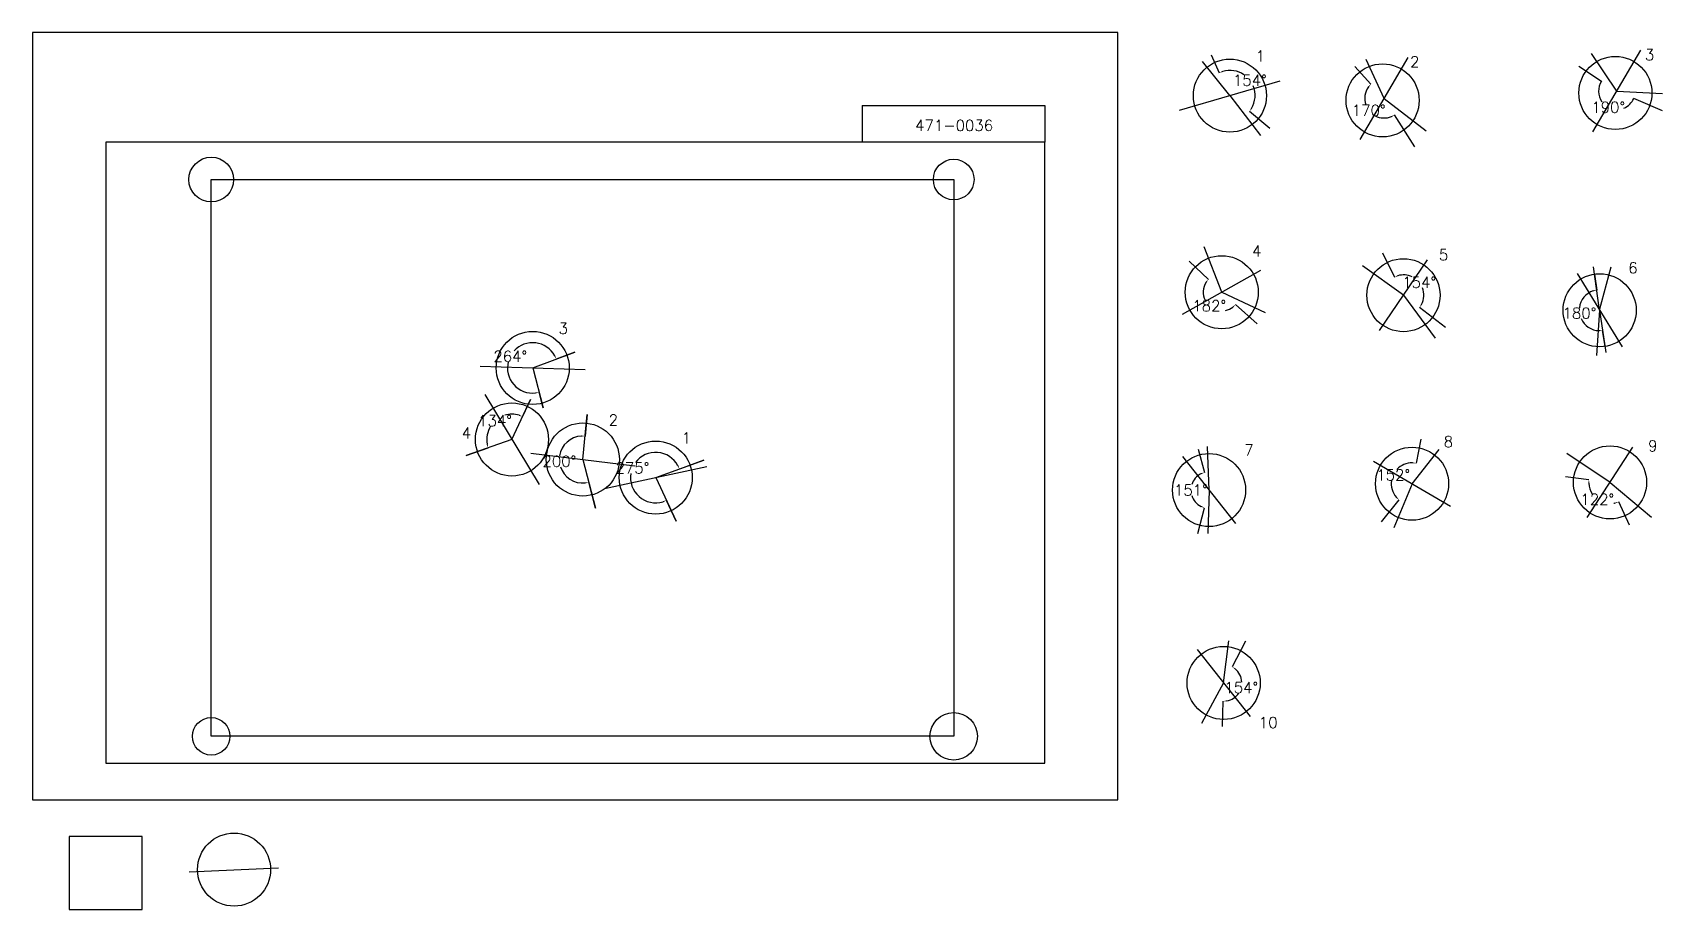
# Model space of a CAD drawing. Extents: x 0 to 2230150, y -150000 to 1050000.
import ezdxf

# ---------------------------------------------------------------- set-up
doc = ezdxf.new("R2010")
doc.units = 0
doc.header["$MEASUREMENT"] = 0
doc.layers.get('0').update_dxf_attribs({"linetype": 'CONTINUOUS'})
doc.layers.get('Defpoints').update_dxf_attribs({"linetype": 'CONTINUOUS'})
for name, color, linetype in [('_0-0_', 7, 'CONTINUOUS'), ('_0-1_V-nasSTD', 7, 'CONTINUOUS'), ('_0-2_番号', 7, 'CONTINUOUS'), ('ADD_LINE', 7, 'CONTINUOUS'), ('文字', 7, 'CONTINUOUS'), ('画像', 7, 'CONTINUOUS')]:
    doc.layers.add(name, color=color, linetype=linetype)
doc.layers.add('位置合わせ用', color=7, linetype='CONTINUOUS', plot=False)
doc.styles.get("Standard").update_dxf_attribs({"font": 'txt', "height": 15000, "bigfont": 'bigfont.shx'})
doc.dimstyles.get("Standard").update_dxf_attribs({"dimtxt": 0.18, "dimasz": 0.18, "dimexe": 0.18, "dimexo": 0.0625, "dimgap": 0.09, "dimtad": 0, "dimtih": 1, "dimtoh": 1, "dimdec": 4, "dimzin": 0, "dimdsep": 46, "dimtxsty": 'Standard', "dimcen": 0.09, "dimadec": 0, "dimazin": 0, "dimtfac": 1, "dimtdec": 4, "dimtofl": 0, "dimtmove": 0, "dimatfit": 3, "dimfxl": 1, "dimtolj": 1, "dimtzin": 0, "dimarcsym": 0})
picture_1 = doc.add_image_def('image1.jpg', size_in_pixel=(800, 600))

# ---------------------------------------------------------------- blocks, each defined once
blk = doc.blocks.new('-000-CCURVE_ORG002')
at = {"layer": '_0-0_', "color": 5, "linetype": 'Continuous'}
for p, q in [((30, -10), (10, -10)), ((10, -10), (10, -30)), ((30, -30), (30, -10)), ((10, -30), (30, -30))]:
    blk.add_line(p, q, dxfattribs=at)
blk = doc.blocks.new('-008-$$ATRU$$11$$背景色$$色$$0_0_0')
at = {"layer": '_0-2_番号'}
blk.add_blockref('-000-CCURVE_ORG002', (0, 0), dxfattribs=at)
blk = doc.blocks.new('*D27')
at = {"layer": 'ADD_LINE', "color": 0, "linetype": 'Continuous', "lineweight": -2}
for p, q in [((1612482, 1019756), (1623866, 995044)), ((1692790, 918934), (1664951, 941812))]:
    blk.add_line(p, q, dxfattribs=at)
for start, end in [(55.935441, 106.423298), (328.898292, 23.176446)]:
    blk.add_arc((1638300, 963714), 34496, start, end, dxfattribs=at)
at = {"layer": 'ADD_LINE', "color": 0}
for points in [[(1628254, 997582), (1628840, 996022), (1623866, 995045)], [(1667157, 946376), (1668518, 945414), (1664951, 941812)]]:
    blk.add_solid(points, dxfattribs=at)
at = {"layer": 'Defpoints', "color": 0}
for p in [(1612482, 1019756), (1638300, 963714), (1672046, 970868), (1692790, 918934)]:
    blk.add_point(p, dxfattribs=at)
at = {"layer": 'ADD_LINE', "color": 0, "linetype": 'Continuous', "insert": (1665608, 984790), "char_height": 15000, "attachment_point": 5}
blk.add_mtext('\\A1;154%%d', dxfattribs=at)
blk = doc.blocks.new('*D28')
at = {"color": 0, "linetype": 'Continuous', "lineweight": -2}
for p, q in [((1809179, 1003391), (1831324, 979396)), ((1891517, 893504), (1863720, 937271))]:
    blk.add_line(p, q, dxfattribs=at)
for start, end in [(143.458517, 199.177328), (242.968088, 291.666013)]:
    blk.add_arc((1849418, 959791), 26678, start, end, dxfattribs=at)
at = {"color": 0}
for points in [[(1828604, 975119), (1827364, 976233), (1831324, 979396)], [(1859646, 934256), (1858888, 935740), (1863721, 937271)]]:
    blk.add_solid(points, dxfattribs=at)
at = {"layer": 'Defpoints', "color": 0}
for p in [(1809179, 1003391), (1849418, 959791), (1823088, 955491), (1891518, 893504)]:
    blk.add_point(p, dxfattribs=at)
at = {"color": 0, "linetype": 'Continuous', "insert": (1828270, 943528), "char_height": 15000, "attachment_point": 5}
blk.add_mtext('\\A1;170%%d', dxfattribs=at)
blk = doc.blocks.new('*D31')
at = {"layer": 'ADD_LINE', "color": 0, "linetype": 'Continuous', "lineweight": -2}
for p, q in [((2115662, 1004203), (2146913, 983688)), ((2230150, 942907), (2190978, 959896))]:
    blk.add_line(p, q, dxfattribs=at)
for start, end in [(146.716384, 215.556167), (291.744567, 336.55299)]:
    blk.add_arc((2167922, 969896), 25131, start, end, dxfattribs=at)
at = {"layer": 'ADD_LINE', "color": 0}
for points in [[(2146913, 983688), (2146913, 983688), (2146913, 983688)], [(2190978, 959896), (2190978, 959896), (2190978, 959896)]]:
    blk.add_solid(points, dxfattribs=at)
at = {"layer": 'Defpoints', "color": 0}
for p in [(2115662, 1004204), (2167922, 969896), (2146156, 957332), (2230150, 942907)]:
    blk.add_point(p, dxfattribs=at)
at = {"layer": 'ADD_LINE', "color": 0, "linetype": 'Continuous', "insert": (2155982, 947782), "char_height": 15000, "attachment_point": 5}
blk.add_mtext('\\A1;190%%d', dxfattribs=at)
blk = doc.blocks.new('*D492')
at = {"color": 0, "linetype": 'Continuous', "lineweight": -2}
for p, q in [((1582560, 737261), (1608834, 712185)), ((1675657, 651191), (1646046, 677753))]:
    blk.add_line(p, q, dxfattribs=at)
for start, end in [(147.654398, 205.986177), (282.024317, 306.788949)]:
    blk.add_arc((1627174, 694681), 25352, start, end, dxfattribs=at)
at = {"color": 0}
for points in [[(1606412, 707733), (1605099, 708759), (1608834, 712185)], [(1642919, 673763), (1641794, 674993), (1646046, 677753)]]:
    blk.add_solid(points, dxfattribs=at)
at = {"layer": 'Defpoints', "color": 0}
for p in [(1582560, 737262), (1627174, 694681), (1602920, 687300), (1675658, 651190)]:
    blk.add_point(p, dxfattribs=at)
at = {"color": 0, "linetype": 'Continuous', "insert": (1609955, 676073), "char_height": 15000, "attachment_point": 5}
blk.add_mtext('\\A1;182%%d', dxfattribs=at)
blk = doc.blocks.new('*D493')
at = {"color": 0, "linetype": 'Continuous', "lineweight": -2}
for p, q in [((1847215, 748386), (1863522, 715452)), ((1933285, 646506), (1897834, 673710))]:
    blk.add_line(p, q, dxfattribs=at)
for start, end in [(64.877904, 105.999917), (332.840982, 21.383423)]:
    blk.add_arc((1875830, 690596), 27737, start, end, dxfattribs=at)
at = {"color": 0}
for points in [[(1867883, 718035), (1868485, 716481), (1863522, 715453)], [(1899804, 678380), (1901213, 677489), (1897835, 673710)]]:
    blk.add_solid(points, dxfattribs=at)
at = {"layer": 'Defpoints', "color": 0}
for p in [(1847214, 748386), (1887525, 715747), (1875830, 690596), (1933286, 646506)]:
    blk.add_point(p, dxfattribs=at)
at = {"color": 0, "linetype": 'Continuous', "insert": (1897257, 708209), "char_height": 15000, "attachment_point": 5}
blk.add_mtext('\\A1;154%%d', dxfattribs=at)
blk = doc.blocks.new('*D494')
at = {"color": 0, "linetype": 'Continuous', "lineweight": -2}
for p, q in [((2097719, 442479), (2129651, 438247)), ((2185031, 375777), (2170441, 407971))]:
    blk.add_line(p, q, dxfattribs=at)
for start, end in [(182.32444, 213.011449), (280.28229, 284.506363)]:
    blk.add_arc((2158450, 434431), 29051, start, end, dxfattribs=at)
at = {"color": 0}
for points in [[(2130255, 433215), (2128590, 433290), (2129651, 438247)], [(2166004, 405520), (2165449, 407092), (2170441, 407970)]]:
    blk.add_solid(points, dxfattribs=at)
at = {"layer": 'Defpoints', "color": 0}
for p in [(2097719, 442479), (2158450, 434431), (2134111, 418569), (2185032, 375776)]:
    blk.add_point(p, dxfattribs=at)
at = {"color": 0, "linetype": 'Continuous', "insert": (2141135, 411104), "char_height": 15000, "attachment_point": 5}
blk.add_mtext('\\A1;122%%d', dxfattribs=at)
blk = doc.blocks.new('*D495')
at = {"color": 0, "linetype": 'Continuous', "lineweight": -2}
for p, q in [((1899485, 493442), (1893065, 460614)), ((1845899, 380648), (1869761, 410403))]:
    blk.add_line(p, q, dxfattribs=at)
for start, end in [(88.997379, 136.834749), (170.916699, 221.208715)]:
    blk.add_arc((1887594, 432640), 28505, start, end, dxfattribs=at)
at = {"color": 0}
for points in [[(1888005, 460311), (1888181, 461969), (1893065, 460615)], [(1865573, 413259), (1866726, 414463), (1869761, 410403)]]:
    blk.add_solid(points, dxfattribs=at)
at = {"layer": 'Defpoints', "color": 0}
for p in [(1899486, 493442), (1869381, 454567), (1887594, 432640), (1845899, 380648)]:
    blk.add_point(p, dxfattribs=at)
at = {"color": 0, "linetype": 'Continuous', "insert": (1861739, 444640), "char_height": 15000, "attachment_point": 5}
blk.add_mtext('\\A1;152%%d', dxfattribs=at)
blk = doc.blocks.new('*D496')
at = {"color": 0, "linetype": 'Continuous', "lineweight": -2}
for p, q in [((1594921, 479957), (1603443, 448007)), ((1594453, 364310), (1603625, 399771))]:
    blk.add_line(p, q, dxfattribs=at)
for start, end in [(116.442259, 162.722612), (197.730428, 243.989803)]:
    blk.add_arc((1609870, 423913), 24936, start, end, dxfattribs=at)
at = {"color": 0}
for points in [[(1599060, 445461), (1598471, 447020), (1603443, 448007)], [(1598646, 400720), (1599223, 402284), (1603625, 399771)]]:
    blk.add_solid(points, dxfattribs=at)
at = {"layer": 'Defpoints', "color": 0}
for p in [(1594921, 479958), (1587247, 434403), (1609870, 423913), (1594453, 364310)]:
    blk.add_point(p, dxfattribs=at)
at = {"color": 0, "linetype": 'Continuous', "insert": (1584933, 423819), "char_height": 15000, "attachment_point": 5}
blk.add_mtext('\\A1;151%%d', dxfattribs=at)
blk = doc.blocks.new('*D497')
at = {"color": 0, "linetype": 'Continuous', "lineweight": -2}
for p, q in [((2137280, 719501), (2140368, 697666)), ((2151611, 620534), (2148379, 642348))]:
    blk.add_line(p, q, dxfattribs=at)
for start, end in [(108.314688, 172.816777), (204.310121, 268.164898)]:
    blk.add_arc((2144282, 669994), 27948, start, end, dxfattribs=at)
at = {"color": 0}
for points in [[(2135690, 695715), (2135310, 697337), (2140368, 697666)], [(2143435, 641228), (2143339, 642892), (2148379, 642348)]]:
    blk.add_solid(points, dxfattribs=at)
at = {"layer": 'Defpoints', "color": 0}
for p in [(2137280, 719501), (2144282, 669994), (2122350, 652671), (2151611, 620534)]:
    blk.add_point(p, dxfattribs=at)
at = {"color": 0, "linetype": 'Continuous', "insert": (2116623, 665988), "char_height": 15000, "attachment_point": 5}
blk.add_mtext('\\A1;180%%d', dxfattribs=at)
blk = doc.blocks.new('*D662')
at = {"color": 0, "linetype": 'Continuous', "lineweight": -2}
for p, q in [((1659684, 217062), (1641346, 182000)), ((1628066, 100544), (1629066, 134978))]:
    blk.add_line(p, q, dxfattribs=at)
for start, end in [(2.755917, 50.881259), (279.845571, 326.395586)]:
    blk.add_arc((1629789, 159904), 24936, start, end, dxfattribs=at)
at = {"color": 0}
for points in [[(1645980, 179947), (1645064, 178555), (1641346, 182001)], [(1633993, 136166), (1634112, 134504), (1629066, 134978)]]:
    blk.add_solid(points, dxfattribs=at)
at = {"layer": 'Defpoints', "color": 0}
for p in [(1659684, 217062), (1629789, 159904), (1648804, 143771), (1628066, 100544)]:
    blk.add_point(p, dxfattribs=at)
at = {"color": 0, "linetype": 'Continuous', "insert": (1653916, 153603), "char_height": 15000, "attachment_point": 5}
blk.add_mtext('\\A1;154%%d', dxfattribs=at)
blk = doc.blocks.new('*D665')
at = {"layer": 'ADD_LINE', "color": 0, "linetype": 'Continuous', "lineweight": -2}
for p, q in [((742043, 612789), (716583, 603202)), ((698480, 536663), (693003, 557667))]:
    blk.add_line(p, q, dxfattribs=at)
for start, end in [(28.945092, 137.370169), (165.970811, 276.301644)]:
    blk.add_arc((684300, 591047), 34496, start, end, dxfattribs=at)
at = {"layer": 'ADD_LINE', "color": 0}
for points in [[(713730, 607392), (715243, 608091), (716583, 603203)], [(688238, 555940), (687935, 557579), (693004, 557667)]]:
    blk.add_solid(points, dxfattribs=at)
at = {"layer": 'Defpoints', "color": 0}
for p in [(673282, 623736), (742043, 612789), (684300, 591047), (698480, 536663)]:
    blk.add_point(p, dxfattribs=at)
at = {"layer": 'ADD_LINE', "color": 0, "linetype": 'Continuous', "insert": (653668, 606909), "char_height": 15000, "attachment_point": 5}
blk.add_mtext('\\A1;264%%d', dxfattribs=at)
blk = doc.blocks.new('*D668')
at = {"layer": 'ADD_LINE', "color": 0, "linetype": 'Continuous', "lineweight": -2}
for p, q in [((918635, 464770), (885093, 452693)), ((880694, 381392), (867326, 409796))]:
    blk.add_line(p, q, dxfattribs=at)
for start, end in [(28.112878, 143.124922), (170.48944, 286.891163)]:
    blk.add_arc((852637, 441008), 34496, start, end, dxfattribs=at)
at = {"layer": 'ADD_LINE', "color": 0}
for points in [[(882301, 456924), (883824, 457601), (885093, 452693)], [(862959, 407223), (862360, 408778), (867326, 409796)]]:
    blk.add_solid(points, dxfattribs=at)
at = {"layer": 'Defpoints', "color": 0}
for p in [(839937, 473081), (918636, 464770), (852637, 441008), (880694, 381392)]:
    blk.add_point(p, dxfattribs=at)
at = {"layer": 'ADD_LINE', "color": 0, "linetype": 'Continuous', "insert": (820766, 454208), "char_height": 15000, "attachment_point": 5}
blk.add_mtext('\\A1;275%%d', dxfattribs=at)
blk = doc.blocks.new('*D671')
at = {"layer": 'ADD_LINE', "color": 0, "linetype": 'Continuous', "lineweight": -2}
for p, q in [((758906, 527537), (756022, 497773)), ((770148, 399192), (760994, 434525))]:
    blk.add_line(p, q, dxfattribs=at)
for start, end in [(93.368124, 171.115096), (198.131198, 275.621857)]:
    blk.add_arc((752916, 465709), 32214, start, end, dxfattribs=at)
at = {"layer": 'ADD_LINE', "color": 0}
for points in [[(751007, 497034), (751039, 498701), (756022, 497773)], [(756217, 432830), (755926, 434471), (760994, 434525)]]:
    blk.add_solid(points, dxfattribs=at)
at = {"layer": 'Defpoints', "color": 0}
for p in [(758906, 527538), (724700, 481252), (752916, 465709), (770148, 399192)]:
    blk.add_point(p, dxfattribs=at)
at = {"layer": 'ADD_LINE', "color": 0, "linetype": 'Continuous', "insert": (720801, 463185), "char_height": 15000, "attachment_point": 5}
blk.add_mtext('\\A1;200%%d', dxfattribs=at)
blk = doc.blocks.new('*D674')
at = {"layer": 'ADD_LINE', "color": 0, "linetype": 'Continuous', "lineweight": -2}
for p, q in [((681149, 547679), (670416, 524466)), ((593087, 471328), (623353, 481839))]:
    blk.add_line(p, q, dxfattribs=at)
for start, end in [(73.497936, 106.545758), (148.415891, 190.839516)]:
    blk.add_arc((655939, 493155), 34496, start, end, dxfattribs=at)
at = {"layer": 'ADD_LINE', "color": 0}
for points in [[(665444, 525450), (666032, 527010), (670416, 524466)], [(621254, 486453), (622864, 486884), (623353, 481839)]]:
    blk.add_solid(points, dxfattribs=at)
at = {"layer": 'Defpoints', "color": 0}
for p in [(681149, 547679), (644231, 525603), (655939, 493155), (593087, 471328)]:
    blk.add_point(p, dxfattribs=at)
at = {"layer": 'ADD_LINE', "color": 0, "linetype": 'Continuous', "insert": (632782, 518723), "char_height": 15000, "attachment_point": 5}
blk.add_mtext('\\A1;134%%d', dxfattribs=at)

msp = doc.modelspace()

# ---------------------------------------------------------------- linework, layer by layer
at = {"layer": '_0-1_V-nasSTD', "color": 7, "linetype": 'Continuous'}
for p, q in [((1485000, 1050000), (0, 1050000)), ((0, 1050000), (0, 0)), ((1485000, 1050000), (0, 1050000)), ((0, 1050000), (0, 0)), ((1485000, 0), (1485000, 1050000)), ((1485000, 0), (1485000, 1050000)), ((1135000, 950000), (1135000, 900000)), ((1135000, 950000), (1385000, 950000)), ((1385000, 950000), (1385000, 900000)), ((1385000, 900000), (100000, 900000)), ((100000, 900000), (100000, 50000)), ((1385000, 50000), (1385000, 900000)), ((100000, 50000), (1385000, 50000)), ((0, 0), (1485000, 0)), ((0, 0), (1485000, 0))]:
    msp.add_line(p, q, dxfattribs=at)
at = {"layer": 'ADD_LINE', "color": 5, "linetype": 'Continuous'}
for p, q in [((1638300.12759, 963713.94411), (1600657, 1010465.5)), ((1849417.68706, 959791.40858), (1824731.61592, 1013095)), ((2167921.53926, 969895.92252), (2133337.061, 1021586.01265)), ((1638300.12759, 963713.94411), (1680185.5, 909330)), ((1849417.68706, 959791.40858), (1907070.5, 915461)), ((2167921.53926, 969895.92252), (2230150.4375, 966693.63309)), ((1627173.85936, 694681.42053), (1603053, 756584)), ((1875829.60478, 690595.69901), (1819695, 730821)), ((2144282.17651, 669993.66595), (2135874.84661, 729434.5)), ((2144282.17651, 669993.66595), (2159881.11393, 729434.5)), ((1627173.85936, 694681.42053), (1686782, 666999.5)), ((1875829.60478, 690595.69901), (1919233, 631868.5)), ((2144282.17651, 669993.66595), (2139973.5, 607862)), ((2144282.17651, 669993.66595), (2152852.5, 612158.5)), ((684300.25, 591046.94411), (742043, 612789)), ((684300.25, 591046.94411), (698480.11353, 536663)), ((655939.25, 493155.44411), (681149, 547679)), ((752915.75, 465709.44411), (758906, 527537.5)), ((655939.25, 493155.44411), (593087, 471327.5)), ((1609869.59541, 423912.59025), (1607859.5021, 483624.43754)), ((1887594.19761, 432639.77192), (1924592.5, 479202.5)), ((2158449.59821, 434430.75199), (2099218, 473956.5)), ((752915.75, 465709.44411), (770148, 399191.5)), ((852636.75, 441007.94411), (918635.5, 464770)), ((852636.75, 441007.94411), (880694, 381392)), ((1609869.59541, 423912.59025), (1608159.50179, 364310.06247)), ((1887594.19761, 432639.77192), (1862762, 372404)), ((2158449.59821, 434430.75199), (2215384.5, 387018.5)), ((1629789, 159904), (1636845.5, 217647.28885)), ((1629789, 159904), (1599375.79815, 104642.5))]:
    msp.add_line(p, q, dxfattribs=at)
at = {"layer": 'ADD_LINE', "color": 1, "linetype": 'Continuous'}
for p, q in [((1816519.43706, 903878.65858), (1882315.93706, 1015704.15858)), ((2135023.28926, 913983.17252), (2200819.78926, 1025808.67252)), ((1569397.37759, 943664.44411), (1707202.87759, 983763.44411)), ((1843082.10478, 642335.94901), (1908577.10478, 738855.44901)), ((1573690.48436, 664418.92053), (1680657.23436, 724943.92053)), ((2113351.05151, 720119.29095), (2175213.30151, 619868.04095)), ((612574.02309, 593265.00204), (756026.47691, 588828.88618)), ((618884.78165, 554608.98577), (692993.71835, 431701.90245)), ((681695.54514, 474498.85975), (824135.95486, 456920.02847)), ((1573599.84541, 469670.84025), (1646139.34541, 378154.34025)), ((2126994.59821, 386171.00199), (2189904.59821, 482690.50199)), ((782499.626, 425830.48568), (922773.874, 456185.40254)), ((1835025.69761, 463233.02192), (1940162.69761, 402046.52192)), ((1593519.25, 205662.25), (1666058.75, 114145.75)), ((214262.32302, -98799.56876), (336470.78129, -93322.43898))]:
    msp.add_line(p, q, dxfattribs=at)
at = {"layer": 'ADD_LINE', "color": 5, "linetype": 'ByBlock'}
for centre in [(1638300.12759, 963713.94411), (1847299.84098, 957259.81804), (2165803.69318, 967364.33199), (1627173.85936, 694681.42053), (1875829.60478, 690595.69901), (2144282.17651, 669993.66595), (684300.25, 591046.94411), (655939.25, 493155.44411), (752915.75, 465709.44411), (852636.75, 441007.94411), (1609869.59541, 423912.59025), (1887594.19761, 432639.77192), (2158449.59821, 434430.75199), (1629789, 159904), (275704.61091, -95468.83904)]:
    msp.add_circle(centre, 50000, dxfattribs=at)
at = {"layer": '位置合わせ用', "color": 5, "linetype": 'Continuous'}
for centre, radius in [((244424.4, 848880.595), 30579.2687), ((1260424.4, 848880.595), 27848.33235), ((244424.4, 86880.595), 25672.78835), ((1260424.4, 86880.595), 32483.49996)]:
    msp.add_circle(centre, radius, dxfattribs=at)

# ---------------------------------------------------------------- block references
at = {"layer": '_0-0_', "xscale": 5000, "yscale": 5000, "zscale": 5000}
msp.add_blockref('-008-$$ATRU$$11$$背景色$$色$$0_0_0', (0, 0), dxfattribs=at)

# ---------------------------------------------------------------- texts
at = {"layer": '文字', "color": 5, "linetype": 'Continuous'}
for s, p in [('3', (2206162.5, 1012123.5)), ('1', (1673664.84659, 1010338.61449)), ('2', (1884735.5, 1002469.5)), ('4', (1668695.5, 743754)), ('5', (1924216.5, 738393)), ('6', (2183311.5, 720524.5)), ('3', (719664.969, 637671.61449)), ('2', (788280.469, 512334.11449)), ('4', (587036.5, 494579)), ('1', (888001.469, 487632.61449)), ('8', (1930840.69761, 482615.93968)), ('9', (2210625.69761, 476897.98348)), ('7', (1657991.59541, 471180.02727)), ('10', (1677911, 98195.5))]:
    msp.add_text(s, height=15000, dxfattribs=at).set_placement(p)
at = {"layer": '文字', "linetype": 'Continuous'}
msp.add_text('471-0036', height=15000, dxfattribs=at).set_placement((1207698.06436, 915464.91089))

# ---------------------------------------------------------------- dimensions: what is measured, and where the dimension line sits
at = {"color": 5, "linetype": 'Continuous'}
for base, center, p1, p2, picture, middle in [((1823088.23526, 955490.96023), (1849417.68706, 959791.40858), (1809178.77504, 1003391.05715), (1891517.5, 893504), '*D28', (1828269.9978, 943527.67201)), ((1602919.66927, 687300.1765), (1627173.85936, 694681.42053), (1582560, 737261.5), (1675657.5, 651190.5), '*D492', (1609955.37168, 676073.03042)), ((1887525.02456, 715746.55986), (1875829.60478, 690595.69901), (1847214.5, 748386.5), (1933285.5, 646506), '*D493', (1897256.73514, 708208.95339)), ((2122350.14113, 652670.99813), (2144282.17651, 669993.66595), (2137279.85621, 719500.91301), (2151611.40936, 620533.75951), '*D497', (2116622.71578, 665988.26601)), ((1869381.14317, 454567.03326), (1887594.19761, 432639.77192), (1899485.5, 493442.5), (1845899, 380648), '*D495', (1861738.50652, 444639.91276)), ((1587247.09662, 434402.94997), (1609869.59541, 423912.59025), (1594921, 479957.5), (1594452.55209, 364310), '*D496', (1584933.35154, 423818.56891)), ((2134111.47282, 418568.6119), (2158449.59821, 434430.75199), (2097719, 442479), (2185031.5, 375776.5), '*D494', (2141135.0292, 411103.5675)), ((1648803.90553, 143771.4718), (1629789, 159904), (1659684.47103, 217061.94462), (1628066.5, 100544), '*D662', (1653916.18486, 153602.8851))]:
    dim = msp.add_angular_dim_3p(base=base, center=center, p1=p1, p2=p2, dimstyle='Standard', override={"dimasz": 5000, "dimtmove": 2}, dxfattribs=at)
    dim.commit()
    dim.dimension.update_dxf_attribs({"geometry": picture, "text_midpoint": middle})
at = {"layer": 'ADD_LINE', "color": 5, "linetype": 'Continuous'}
for base, center, p1, p2, override, picture, middle in [((1672045.78438, 970867.8893), (1638300.12759, 963713.94411), (1612481.5, 1019756.5), (1692790, 918933.5), {"dimasz": 5000, "dimtmove": 2}, '*D27', (1665608.30751, 984790.2719)), ((2146156.07889, 957332.10205), (2167921.53926, 969895.92252), (2115661.5, 1004203.5), (2230150.5, 942906.93528), {"dimtmove": 2}, '*D31', (2155981.84538, 947781.93238)), ((673282.38048, 623735.70113), (684300.25, 591046.94411), (698480.11353, 536663), (742043, 612789), {"dimasz": 5000, "dimtmove": 2}, '*D665', (653668.02958, 606909.3322)), ((644230.99186, 525603.32502), (655939.25, 493155.44411), (593087, 471327.5), (681149, 547679), {"dimasz": 5000, "dimtmove": 2}, '*D674', (632781.77906, 518722.60711)), ((724699.55068, 481252.20296), (752915.75, 465709.44411), (770148, 399191.5), (758906, 527537.5), {"dimasz": 5000, "dimtmove": 2}, '*D671', (720800.99723, 463184.78342)), ((839937.15905, 473080.80918), (852636.75, 441007.94411), (880694, 381392), (918635.5, 464770), {"dimasz": 5000, "dimtmove": 2}, '*D668', (820766.48074, 454207.72523))]:
    dim = msp.add_angular_dim_3p(base=base, center=center, p1=p1, p2=p2, dimstyle='Standard', override=override, dxfattribs=at)
    dim.commit()
    dim.dimension.update_dxf_attribs({"geometry": picture, "text_midpoint": middle})

# ---------------------------------------------------------------- pictures from other files: only their frames are drawn
at = {"layer": '画像', "color": 5, "linetype": 'Continuous'}
image = msp.add_image(picture_1, insert=(244424.4, 86880.595), size_in_units=(1016000, 762000), dxfattribs=at)
image.dxf.flags = 7

doc.saveas('drawing.dxf')
